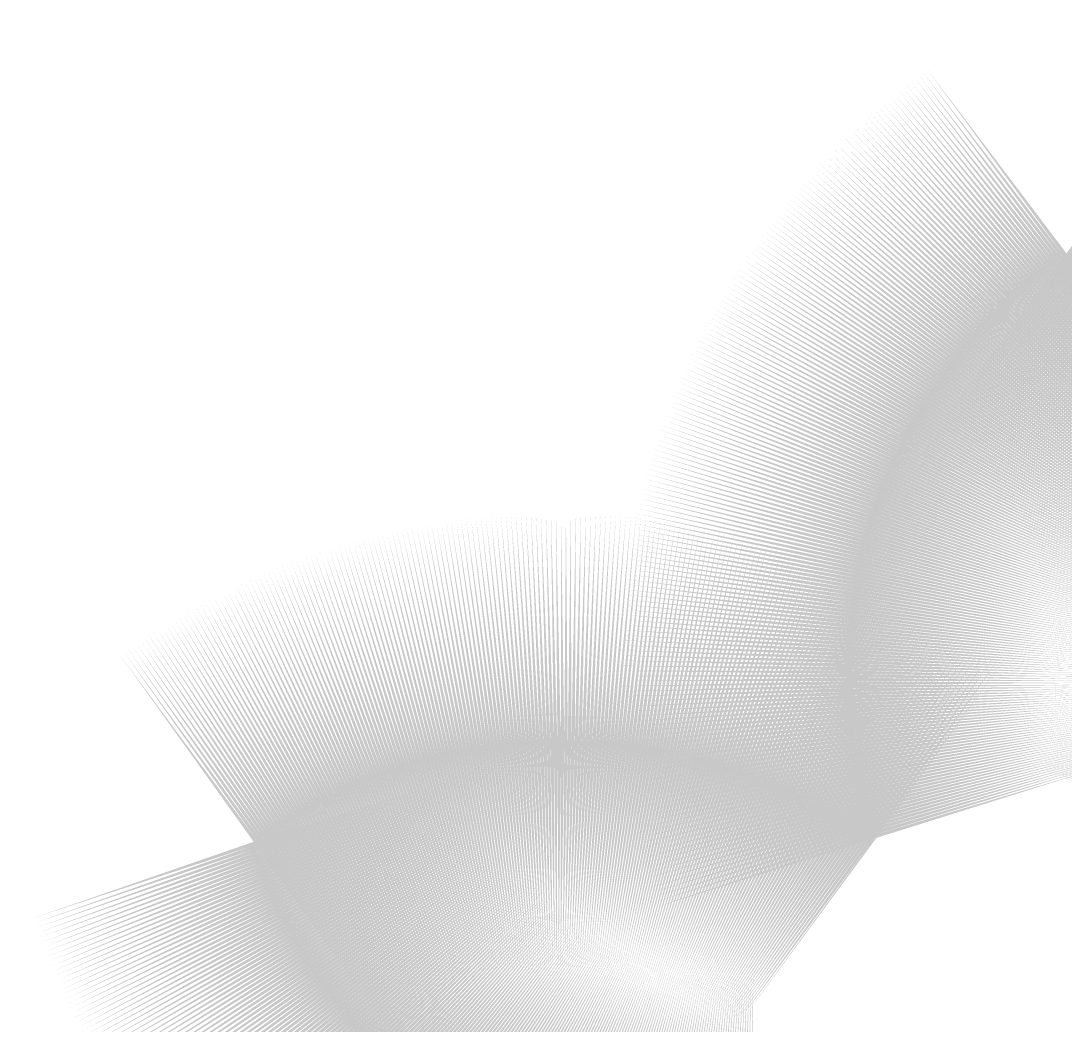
# Model space of a CAD drawing. Header units: centimetres. Extents: x -4.53 to 4.53, y -4 to 4.71.
# Drawn here: x -4.527 to 0, y 0.354 to 4.708 of the extents above; entities that cross this region are included whole.
import ezdxf

# ---------------------------------------------------------------- set-up
doc = ezdxf.new("R2010")
doc.units = ezdxf.units.CM
doc.layers.add('flower', color=1, linetype='CONTINUOUS', lineweight=158)

msp = doc.modelspace()

# ---------------------------------------------------------------- linework, layer by layer
at = {"layer": 'flower'}
msp.add_lwpolyline([(-1.5956981479995684, -0.6467803729000885, 2, 0, 0), (-1.5847867804995444, -0.6362659181631909, 2, 0, 0), (-1.5738061321965575, -0.6258238368581545, 2, 0, 0), (-1.56275668312246, -0.6154545854727468, 2, 0, 0), (-1.551638916316808, -0.6051586173108882, 2, 0, 0), (-1.5404533178057482, -0.5949363824728386, 2, 0, 0), (-1.5292003765807682, -0.5847883278355196, 2, 0, 0), (-1.517880584577322, -0.5747148970329785, 2, 0, 0), (-1.5064944366533237, -0.5647165304369952, 2, 0, 0), (-1.4950424305675112, -0.5547936651378294, 2, 0, 0), (-1.483525066957693, -0.5449467349251139, 2, 0, 0), (-1.471942849318854, -0.5351761702688906, 2, 0, 0), (-1.4602962839811517, -0.5254823983007924, 2, 0, 0), (-1.448585880087776, -0.5158658427953697, 2, 0, 0), (-1.4368121495726953, -0.5063269241515653, 2, 0, 0), (-1.4249756071382746, -0.4968660593743358, 2, 0, 0), (-1.4130767702327751, -0.4874836620564225, 2, 0, 0), (-1.4011161590277335, -0.47818014236026996, 2, 0, 0), (-1.3890942963952226, -0.46895590700009515, 2, 0, 0), (-1.3770117078849917, -0.4598113592241088, 2, 0, 0), (-1.3648689217014938, -0.4507468987968842, 2, 0, 0), (-1.3526664686807932, -0.44176292198188427, 2, 0, 0), (-1.3470594366050588, -0.43769167311107043, 2, 0, 0), (-1.3617911243497596, -0.437646910359188, 2, 0, 0), (-1.37727757966591, -0.43749519697849326, 2, 0, 0), (-1.39276265615626, -0.43723883532572305, 2, 0, 0), (-1.4082456466779822, -0.4368778371079096, 2, 0, 0), (-1.423725844183505, -0.4364122188104296, 2, 0, 0), (-1.439202541752809, -0.43584200169624765, 2, 0, 0), (-1.4546750326256968, -0.4351672118049468, 2, 0, 0), (-1.4701426102340773, -0.4343878799515406, 2, 0, 0), (-1.4856045682342278, -0.4335040417250635, 2, 0, 0), (-1.501060200539052, -0.43251573748694794, 2, 0, 0), (-1.516508801350323, -0.43142301236917957, 2, 0, 0), (-1.5319496651909126, -0.4302259162722377, 2, 0, 0), (-1.5473820869370158, -0.42892450386281444, 2, 0, 0), (-1.5628053618503375, -0.42751883457132056, 2, 0, 0), (-1.5782187856102896, -0.4260089725891696, 2, 0, 0), (-1.5936216543461428, -0.42439498686584853, 2, 0, 0), (-1.6090132646691753, -0.42267695110576753, 2, 0, 0), (-1.624392913704794, -0.4208549437648941, 2, 0, 0), (-1.6397598991246305, -0.41892904804717146, 2, 0, 0), (-1.6551135191786135, -0.4168993519007187, 2, 0, 0), (-1.670453072727017, -0.41476594801381284, 2, 0, 0), (-1.6857778592724766, -0.412528933810659, 2, 0, 0), (-1.7010871789919784, -0.41018841144693896, 2, 0, 0), (-1.716380332768819, -0.4077444878051466, 2, 0, 0), (-1.7316566222245275, -0.405197274489709, 2, 0, 0), (-1.7469153497507675, -0.4025468878218863, 2, 0, 0), (-1.7621558185411803, -0.39979344883446366, 2, 0, 0), (-1.7773773326232143, -0.39693708326622046, 2, 0, 0), (-1.7925791968899054, -0.3939779215561918, 2, 0, 0), (-1.8077607171316201, -0.3909160988377094, 2, 0, 0), (-1.822921200067756, -0.38775175493223113, 2, 0, 0), (-1.8380599533784006, -0.3844850343429571, 2, 0, 0), (-1.8531762857359544, -0.3811160862482281, 2, 0, 0), (-1.8682695068366886, -0.37764506449471646, 2, 0, 0), (-1.8833389274322778, -0.3740721275903991, 2, 0, 0), (-1.8983838593612719, -0.3703974386973172, 2, 0, 0), (-1.9134036155805225, -0.36662116562412894, 2, 0, 0), (-1.9283975101965574, -0.3627434808184433, 2, 0, 0), (-1.9433648584969023, -0.3587645613589463, 2, 0, 0), (-1.9583049769813496, -0.3546845889473138, 2, 0, 0), (-1.9732171833931704, -0.35050374989991573, 2, 0, 0), (-1.9881007967502695, -0.3462222351393063, 2, 0, 0), (-2.0029551373762904, -0.3418402401855025, 2, 0, 0), (-2.0177795269316405, -0.3373579651470626, 2, 0, 0), (-2.0325732884444774, -0.33277561471194206, 2, 0, 0), (-2.0473357463416257, -0.328093398138146, 2, 0, 0), (-2.0620662264794185, -0.3233115292441786, 2, 0, 0), (-2.07676405617449, -0.3184302263992733, 2, 0, 0), (-2.0914285642344916, -0.31344971251342324, 2, 0, 0), (-2.1060590809887447, -0.3083702150272014, 2, 0, 0), (-2.1206549383188187, -0.3031919659013753, 2, 0, 0), (-2.135215469689045, -0.29791520160631135, 2, 0, 0), (-2.149740010176952, -0.29254016311118036, 2, 0, 0), (-2.164227896503631, -0.28706709587295, 2, 0, 0), (-2.178678467064027, -0.2814962498251754, 2, 0, 0), (-2.1930910619571486, -0.2758278793665898, 2, 0, 0), (-2.2074650230162045, -0.2700622433494835, 2, 0, 0), (-2.221799693838659, -0.26419960506788387, 2, 0, 0), (-2.236094419816208, -0.25824023224553194, 2, 0, 0), (-2.2503485481646726, -0.25218439702365725, 2, 0, 0), (-2.2645614279538084, -0.24603237594854832, 2, 0, 0), (-2.278732410137029, -0.23978444995892723, 2, 0, 0), (-2.292860847581054, -0.23344090437311538, 2, 0, 0), (-2.306946095095449, -0.2270020288760075, 2, 0, 0), (-2.3209875094620944, -0.2204681175058445, 2, 0, 0), (-2.334984449464561, -0.21383946864078185, 2, 0, 0), (-2.3489362759173917, -0.20711638498526375, 2, 0, 0), (-2.362842351695285, -0.2002991735562052, 2, 0, 0), (-2.376702041762195, -0.193388145668965, 2, 0, 0), (-2.3905147132003295, -0.18638361692313543, 2, 0, 0), (-2.4042797352390526, -0.17928590718812476, 2, 0, 0), (-2.4179964792836905, -0.17209534058855214, 2, 0, 0), (-2.431664318944237, -0.16481224548944828, 2, 0, 0), (-2.445282630063957, -0.1574369544812555, 2, 0, 0), (-2.4588507907478876, -0.14996980436464646, 2, 0, 0), (-2.472368181391246, -0.14241113613513368, 2, 0, 0), (-2.4858341847077137, -0.134761294967509, 2, 0, 0), (-2.499248185757631, -0.12702063020007293, 2, 0, 0), (-2.5126095719760784, -0.11918949531868539, 2, 0, 0), (-2.52591773320085, -0.11126824794062129, 2, 0, 0), (-2.5391720617003157, -0.10325724979824247, 2, 0, 0), (-2.552371952201179, -0.09515686672247292, 2, 0, 0), (-2.5655168019161105, -0.08696746862610039, 2, 0, 0), (-2.578606010571278, -0.07868942948687829, 2, 0, 0), (-2.5916389804337596, -0.07032312733045099, 2, 0, 0), (-2.604615116338839, -0.06186894421308731, 2, 0, 0), (-2.6175338257171843, -0.053327266204237445, 2, 0, 0), (-2.6303945186219067, -0.04469848336889948, 2, 0, 0), (-2.643196607755505, -0.03598298974980896, 2, 0, 0), (-2.6559395084966813, -0.02718118334944264, 2, 0, 0), (-2.6686226389270393, -0.018293466111845902, 2, 0, 0), (-2.681245419857662, -0.009320243904271885, 2, 0, 0), (-2.6938072748555557, -0.00026192649865475204, 2, 0, 0), (-2.706307630269974, 0.008881072447108451, 2, 0, 0), (-2.7187459152586166, 0.018108335408043796, 2, 0, 0), (-2.7311215618136995, 0.027419441011174772, 2, 0, 0), (-2.743434004787888, 0.0368139640547549, 2, 0, 0), (-2.755682681920108, 0.046291475527691306, 2, 0, 0), (-2.7678670338612212, 0.05585154262913439, 2, 0, 0), (-2.77998650419957, 0.065493728788242, 2, 0, 0), (-2.792040539486385, 0.0752175936841164, 2, 0, 0), (-2.80402858926106, 0.08502269326591172, 2, 0, 0), (-2.815950106076288, 0.09490857977311129, 2, 0, 0), (-2.8278045455230636, 0.10487480175597641, 2, 0, 0), (-2.839591366255538, 0.11492090409616051, 2, 0, 0), (-2.8513100300157515, 0.125046428027497, 2, 0, 0), (-2.8629600016582, 0.13525091115694243, 2, 0, 0), (-2.874540749174283, 0.14553388748569795, 2, 0, 0), (-2.8860517437165933, 0.15589488743048663, 2, 0, 0), (-2.897492459623069, 0.16633343784499877, 2, 0, 0), (-2.9088623744409983, 0.17684906204149642, 2, 0, 0), (-2.9201609689508814, 0.1874412798125893, 2, 0, 0), (-2.931387727190133, 0.19810960745315231, 2, 0, 0), (-2.942542136476651, 0.20885355778242332, 2, 0, 0), (-2.953623687432226, 0.21967264016624655, 2, 0, 0), (-2.964631874005807, 0.23056636053948187, 2, 0, 0), (-2.975566193496602, 0.24153422142856273, 2, 0, 0), (-2.986426146577042, 0.2525757219742151, 2, 0, 0), (-2.997211237315581, 0.2636903579543308, 2, 0, 0), (-3.0079209731993433, 0.27487762180699216, 2, 0, 0), (-3.018554865156612, 0.2861370026536505, 2, 0, 0), (-3.0291124275791703, 0.2974679863224585, 2, 0, 0), (-3.0395931783444676, 0.30887005537174606, 2, 0, 0), (-3.0499966388376434, 0.3203426891136518, 2, 0, 0), (-3.06032233397338, 0.33188536363790266, 2, 0, 0), (-3.0705697922176025, 0.34349755183573727, 2, 0, 0), (-3.0807385456090035, 0.3551787234239754, 2, 0, 0), (-3.090828129780423, 0.36692834496923576, 2, 0, 0), (-3.1008380839800456, 0.37874587991229647, 2, 0, 0), (-3.1107679510924475, 0.3906307885925955, 2, 0, 0), (-3.1206172776594667, 0.40258252827287544, 2, 0, 0), (-3.130385613900915, 0.4146005531639716, 2, 0, 0), (-3.1400725137351135, 0.426684314449731, 2, 0, 0), (-3.1496775347992654, 0.43883326031207637, 2, 0, 0), (-3.159200238469657, 0.4510468359562061, 2, 0, 0), (-3.168640189881689, 0.46332448363593115, 2, 0, 0), (-3.177996957949732, 0.475665642679143, 2, 0, 0), (-3.1872701153868155, 0.4880697495134163, 2, 0, 0), (-3.196459238724138, 0.5005362376917475, 2, 0, 0), (-3.205563908330408, 0.5130645379184211, 2, 0, 0), (-3.214583708431004, 0.5256540780750063, 2, 0, 0), (-3.223518227126963, 0.5383042832464868, 2, 0, 0), (-3.23236705641379, 0.5510145757475111, 2, 0, 0), (-3.2411297922000903, 0.5637843751487741, 2, 0, 0), (-3.2498060343260216, 0.5766130983035231, 2, 0, 0), (-3.2583953865815687, 0.5895001593741911, 2, 0, 0), (-3.266897456724637, 0.6024449698591443, 2, 0, 0), (-3.2753118564989636, 0.6154469386195591, 2, 0, 0), (-3.28363820165185, 0.6285054719064185, 2, 0, 0), (-3.291876111951704, 0.6416199733876238, 2, 0, 0), (-3.300025211205411, 0.6547898441752285, 2, 0, 0), (-3.3080851272755076, 0.6680144828527881, 2, 0, 0), (-3.316055492097176, 0.6812932855028206, 2, 0, 0), (-3.323935941695055, 0.6946256457343885, 2, 0, 0), (-3.3317261161998584, 0.708010954710788, 2, 0, 0), (-3.339425659864812, 0.7214486011773562, 2, 0, 0), (-3.347034221081896, 0.7349379714893793, 2, 0, 0), (-3.354551452397903, 0.7484784496401187, 2, 0, 0), (-3.361977010530304, 0.7620694172889408, 2, 0, 0), (-3.3693105563829278, 0.7757102537895548, 2, 0, 0), (-3.3765517550614392, 0.7894003362183528, 2, 0, 0), (-3.3837002758886428, 0.803139039402861, 2, 0, 0), (-3.390755792419574, 0.8169257359502853, 2, 0, 0), (-3.3977179824564114, 0.8307597962761608, 2, 0, 0), (-3.404586528063189, 0.8446405886331045, 2, 0, 0), (-3.4113611155803163, 0.8585674791396674, 2, 0, 0), (-3.4180414356388997, 0.8725398318092749, 2, 0, 0), (-3.4246271831748727, 0.8865570085792752, 2, 0, 0), (-3.431118057442924, 0.9006183693400749, 2, 0, 0), (-3.4375137620302336, 0.9147232719643705, 2, 0, 0), (-3.44381400487001, 0.9288710723364715, 2, 0, 0), (-3.450018498254824, 0.9430611243817176, 2, 0, 0), (-3.456126958849751, 0.9572927800959777, 2, 0, 0), (-3.4621391077053065, 0.9715653895752443, 2, 0, 0), (-3.4680546702701855, 0.9858783010453103, 2, 0, 0), (-3.4738733764038034, 1.0002308608915398, 2, 0, 0), (-3.479594960388627, 1.0146224136887056, 2, 0, 0), (-3.4852191609423135, 1.0290523022309261, 2, 0, 0), (-3.490745721229639, 1.0435198675616777, 2, 0, 0), (-3.4961743888742287, 1.0580244490038828, 2, 0, 0), (-3.5015049159700817, 1.0725653841900866, 2, 0, 0), (-3.5067370590928917, 1.0871420090926982, 2, 0, 0), (-3.5118705793111626, 1.101753658054318, 2, 0, 0), (-3.5169052421971223, 1.1163996638181346, 2, 0, 0), (-3.5218408178374236, 1.1310793575583948, 2, 0, 0), (-3.5266770808436476, 1.1457920689109509, 2, 0, 0), (-3.526707335325891, 1.1458862486749026, 2, 0, 0), (-3.5193093664131023, 1.1512534982919096, 2, 0, 0), (-3.5069857524806007, 1.160070540810663, 2, 0, 0), (-3.494604111537235, 1.1688059095312395, 2, 0, 0), (-3.4821649848608827, 1.1774592225768048, 2, 0, 0), (-3.46966891624248, 1.1860301016576829, 2, 0, 0), (-3.4571164519622446, 1.194518172087896, 2, 0, 0), (-3.4445081407657954, 1.2029230628015437, 2, 0, 0), (-3.4318445338401657, 1.2112444063690222, 2, 0, 0), (-3.4191261847897065, 1.2194818390130906, 2, 0, 0), (-3.406353649611885, 1.2276350006247694, 2, 0, 0), (-3.3935274866729754, 1.2357035347790877, 2, 0, 0), (-3.380648256683655, 1.2436870887506624, 2, 0, 0), (-3.3677165226744874, 1.2515853135291173, 2, 0, 0), (-3.3547328499713114, 1.2593978638343426, 2, 0, 0), (-3.3416978061705276, 1.2671243981315863, 2, 0, 0), (-3.32861196111428, 1.2747645786463893, 2, 0, 0), (-3.315475886865554, 1.2823180713793456, 2, 0, 0), (-3.302290157683159, 1.2897845461207087, 2, 0, 0), (-3.289055349996631, 1.2971636764648249, 2, 0, 0), (-3.2757720423810253, 1.3044551398244026, 2, 0, 0), (-3.262440815531633, 1.311658617444614, 2, 0, 0), (-3.249062252238587, 1.318773794417032, 2, 0, 0), (-3.23563693736139, 1.3258003596933943, 2, 0, 0), (-3.2221654578033436, 1.3327380060992025, 2, 0, 0), (-3.208648402485895, 1.3395864303471496, 2, 0, 0), (-3.195086362322884, 1.346345333050381, 2, 0, 0), (-3.181479930194719, 1.3530144187355795, 2, 0, 0), (-3.167829700922455, 1.359593395855884, 2, 0, 0), (-3.1541362712417893, 1.3660819768036343, 2, 0, 0), (-3.1404002397769744, 1.3724798779229452, 2, 0, 0), (-3.1266222070146514, 1.3787868195221047, 2, 0, 0), (-3.1128027752775957, 1.3850025258858034, 2, 0, 0), (-3.0989425486983886, 1.3911267252871857, 2, 0, 0), (-3.0850421331930034, 1.3971591499997307, 2, 0, 0), (-3.071102136434322, 1.4030995363089542, 2, 0, 0), (-3.0571231678255644, 1.4089476245239383, 2, 0, 0), (-3.043105838473652, 1.4147031589886847, 2, 0, 0), (-3.02905076116249, 1.420365888093289, 2, 0, 0), (-3.014958550326181, 1.4259355642849427, 2, 0, 0), (-3.0008298220221614, 1.4314119440787532, 2, 0, 0), (-2.9866651939042717, 1.4367947880683887, 2, 0, 0), (-2.972465285195756, 1.442083860936544, 2, 0, 0), (-2.9582307166621877, 1.4472789314652297, 2, 0, 0), (-2.943962110584338, 1.4523797725458758, 2, 0, 0), (-2.929660090730967, 1.4573861611892647, 2, 0, 0), (-2.9153252823315583, 1.4622978785352747, 2, 0, 0), (-2.9009583120489837, 1.4671147098624537, 2, 0, 0), (-2.8865598079521106, 1.471836444597399, 2, 0, 0), (-2.872130399488343, 1.4764628763239696, 2, 0, 0), (-2.857670717456106, 1.4809938027923044, 2, 0, 0), (-2.8431813939772677, 1.4854290259276675, 2, 0, 0), (-2.8286630624695093, 1.4897683518391047, 2, 0, 0), (-2.814116357618628, 1.4940115908279221, 2, 0, 0), (-2.7995419153507983, 1.4981585573959766, 2, 0, 0), (-2.7849403728047664, 1.502209070253787, 2, 0, 0), (-2.7703123683039994, 1.506162952328458, 2, 0, 0), (-2.7556585413287795, 1.5100200307714222, 2, 0, 0), (-2.7409795324882484, 1.5137801369659956, 2, 0, 0), (-2.7262759834924024, 1.5174431065347487, 2, 0, 0), (-2.711548537124039, 1.5210087793466944, 2, 0, 0), (-2.6967978372106582, 1.524476999524286, 2, 0, 0), (-2.6820245285963153, 1.5278476154502312, 2, 0, 0), (-2.667229257113431, 1.5311204797741236, 2, 0, 0), (-2.6524126695545585, 1.534295449418881, 2, 0, 0), (-2.6375754136441087, 1.537372385587001, 2, 0, 0), (-2.6227181380100326, 1.5403511537666295, 2, 0, 0), (-2.607841492155469, 1.5432316237374404, 2, 0, 0), (-2.592946126430345, 1.5460136695763285, 2, 0, 0), (-2.5780326920029517, 1.5486971696629142, 2, 0, 0), (-2.5631018408314734, 1.5512820066848607, 2, 0, 0), (-2.5481542256354874, 1.5537680676430026, 2, 0, 0), (-2.5331904998674313, 1.5561552438562836, 2, 0, 0), (-2.5182113176840324, 1.5584434309665114, 2, 0, 0), (-2.5032173339177164, 1.5606325289429175, 2, 0, 0), (-2.4882092040479744, 1.562722442086529, 2, 0, 0), (-2.4731875841727144, 1.5647130790343553, 2, 0, 0), (-2.4581531309795728, 1.5666043527633793, 2, 0, 0), (-2.4431065017172107, 1.5683961805943643, 2, 0, 0), (-2.42804835416658, 1.570088484195466, 2, 0, 0), (-2.4129793466121683, 1.5716811895856577, 2, 0, 0), (-2.3979001378132203, 1.5731742271379656, 2, 0, 0), (-2.3828113869749417, 1.5745675315825118, 2, 0, 0), (-2.3677137537196766, 1.575861042009366, 2, 0, 0), (-2.352607898058077, 1.5770547018712113, 2, 0, 0), (-2.3374944803602458, 1.5781484589858144, 2, 0, 0), (-2.3223741613268696, 1.5791422655383074, 2, 0, 0), (-2.3072476019603343, 1.5800360780832765, 2, 0, 0), (-2.2921154635358296, 1.5808298575466644, 2, 0, 0), (-2.276978407572441, 1.5815235692274756, 2, 0, 0), (-2.261837095804228, 1.5821171827992941, 2, 0, 0), (-2.2466921901513, 1.5826106723116107, 2, 0, 0), (-2.2315443526908747, 1.5830040161909555, 2, 0, 0), (-2.216394245628341, 1.583297197241842, 2, 0, 0), (-2.2012425312683006, 1.5834902026475186, 2, 0, 0), (-2.186089871985625, 1.5835830239705282, 2, 0, 0), (-2.170936930196491, 1.5835756571530792, 2, 0, 0), (-2.155784368329429, 1.5834681025172204, 2, 0, 0), (-2.1406328487963555, 1.5832603647648282, 2, 0, 0), (-2.125483033963625, 1.5829524529774002, 2, 0, 0), (-2.1103355861230657, 1.5825443806156603, 2, 0, 0), (-2.095191167463033, 1.582036165518967, 2, 0, 0), (-2.080050440039455, 1.5814278299045368, 2, 0, 0), (-2.0649140657468963, 1.5807194003664704, 2, 0, 0), (-2.0497827062896157, 1.5799109078745919, 2, 0, 0), (-2.034657023152645, 1.5790023877730932, 2, 0, 0), (-2.0195376775728686, 1.5779938797789912, 2, 0, 0), (-2.0044253305101174, 1.5768854279803888, 2, 0, 0), (-1.9893206426182741, 1.57567708083455, 2, 0, 0), (-1.9742242742163905, 1.5743688911657792, 2, 0, 0), (-1.9591368852598237, 1.5729609161631148, 2, 0, 0), (-1.9440591353113827, 1.5714532173778264, 2, 0, 0), (-1.9289916835124976, 1.5698458607207253, 2, 0, 0), (-1.9139351885544011, 1.5681389164592825, 2, 0, 0), (-1.8988903086493356, 1.5663324592145584, 2, 0, 0), (-1.8838577015017783, 1.5644265679579386, 2, 0, 0), (-1.868838024279687, 1.5624213260076822, 2, 0, 0), (-1.8538319335857751, 1.5603168210252818, 2, 0, 0), (-1.8388400854288027, 1.5581131450116268, 2, 0, 0), (-1.823863135194903, 1.5558103943029855, 2, 0, 0), (-1.808901737618927, 1.5534086695667915, 2, 0, 0), (-1.7939565467558247, 1.5509080757972433, 2, 0, 0), (-1.7790282159520494, 1.5483087223107153, 2, 0, 0), (-1.764117397816999, 1.5456107227409772, 2, 0, 0), (-1.749224744194483, 1.5428141950342273, 2, 0, 0), (-1.7343509061342286, 1.5399192614439383, 2, 0, 0), (-1.7194965338634185, 1.5369260485255078, 2, 0, 0), (-1.7046622767582669, 1.5338346871307311, 2, 0, 0), (-1.689848783315628, 1.5306453124020787, 2, 0, 0), (-1.6750567011246507, 1.5273580637667865, 2, 0, 0), (-1.6602866768384636, 1.523973084930764, 2, 0, 0), (-1.6455393561459108, 1.5204905238723105, 2, 0, 0), (-1.6308153837433201, 1.5169105328356451, 2, 0, 0), (-1.616115403306322, 1.5132332683242526, 2, 0, 0), (-1.6014400574617125, 1.5094588910940412, 2, 0, 0), (-1.5867899877593534, 1.505587566146314, 2, 0, 0), (-1.5721658346441345, 1.5016194627205586, 2, 0, 0), (-1.5575682374279691, 1.4975547542870449, 2, 0, 0), (-1.5429978342618509, 1.4933936185392445, 2, 0, 0), (-1.528455262107951, 1.4891362373860604, 2, 0, 0), (-1.5139411567117778, 1.4847827969438776, 2, 0, 0), (-1.4994561525743806, 1.4803334875284224, 2, 0, 0), (-1.4850008829246144, 1.4757885036464478, 2, 0, 0), (-1.4705759796914553, 1.4711480439872262, 2, 0, 0), (-1.4561820734763777, 1.466412311413865, 2, 0, 0), (-1.4418197935257826, 1.4615815129544383, 2, 0, 0), (-1.4274897677034941, 1.4566558597929373, 2, 0, 0), (-1.413192622463309, 1.4516355672600354, 2, 0, 0), (-1.39892898282161, 1.446520854823678, 2, 0, 0), (-1.3846994723300456, 1.4413119460794865, 2, 0, 0), (-1.3705047130482666, 1.436009068740982, 2, 0, 0), (-1.3563453255167355, 1.4306124546296362, 2, 0, 0), (-1.3422219287295962, 1.4251223396647288, 2, 0, 0), (-1.3281351401076171, 1.4195389638530416, 2, 0, 0), (-1.3140855754711962, 1.4138625712783615, 2, 0, 0), (-1.300073849013442, 1.4080934100908116, 2, 0, 0), (-1.2861005732733226, 1.4022317324960043, 2, 0, 0), (-1.2721663591088896, 1.3962777947440141, 2, 0, 0), (-1.2582718156705706, 1.3902318571181755, 2, 0, 0), (-1.244417550374542, 1.3840941839237053, 2, 0, 0), (-1.230604168876174, 1.3778650434761475, 2, 0, 0), (-1.216832275043553, 1.3715447080896443, 2, 0, 0), (-1.203102470931086, 1.3651334540650297, 2, 0, 0), (-1.1894153567531758, 1.3586315616777531, 2, 0, 0), (-1.1757715308579875, 1.3520393151656265, 2, 0, 0), (-1.162171589701287, 1.345357002716396, 2, 0, 0), (-1.1486161278203675, 1.3385849164551455, 2, 0, 0), (-1.1351057378080605, 1.3317233524315282, 2, 0, 0), (-1.1216410102868257, 1.3247726106068183, 2, 0, 0), (-1.1082225338829352, 1.3177329948408047, 2, 0, 0), (-1.0948508952007403, 1.3106048128785033, 2, 0, 0), (-1.0815266787970244, 1.3033883763367036, 2, 0, 0), (-1.0682504671554531, 1.2960840006903487, 2, 0, 0), (-1.055022840661106, 1.2886920052587412, 2, 0, 0), (-1.0418443775751072, 1.2812127131915854, 2, 0, 0), (-1.0287156540093443, 1.2736464514548587, 2, 0, 0), (-1.0156372439012848, 1.2659935508165208, 2, 0, 0), (-1.0026097189888845, 1.258254345832051, 2, 0, 0), (-0.9896336487855923, 1.250429174829823, 2, 0, 0), (-0.9767096005554563, 1.242518379896318, 2, 0, 0), (-0.9638381392883215, 1.2345223068611637, 2, 0, 0), (-0.9510198276751343, 1.2264413052820227, 2, 0, 0), (-0.9382552260833403, 1.218275728429305, 2, 0, 0), (-0.9255448925323899, 1.21002593327073, 2, 0, 0), (-0.9128893826693423, 1.2016922804557173, 2, 0, 0), (-0.9002892497445756, 1.193275134299622, 2, 0, 0), (-0.8877450445876001, 1.1847748627678074, 2, 0, 0), (-0.8752573155829786, 1.176191837459561, 2, 0, 0), (-0.8628266086463536, 1.1675264335918465, 2, 0, 0), (-0.8504534672005799, 1.1587790299829037, 2, 0, 0), (-0.8381384321519714, 1.1499500090356864, 2, 0, 0), (-0.8325337761845167, 1.1458754897323942, 2, 0, 0), (-0.8370435461465895, 1.1598999898090645, 2, 0, 0), (-0.8416848360225893, 1.1746753660647118, 2, 0, 0), (-0.8462261733969081, 1.1894817690736001, 2, 0, 0), (-0.8506673508844441, 1.2043185226852637, 2, 0, 0), (-0.8550081656740067, 1.21918494936324, 2, 0, 0), (-0.8592484195375772, 1.234080370216022, 2, 0, 0), (-0.8633879188393591, 1.2490041050280436, 2, 0, 0), (-0.8674264745446237, 1.263955472290755, 2, 0, 0), (-0.8713639022283401, 1.2789337892337398, 2, 0, 0), (-0.8752000220835994, 1.2939383718558952, 2, 0, 0), (-0.8789346589298236, 1.3089685349566678, 2, 0, 0), (-0.8825676422207673, 1.3240235921673416, 2, 0, 0), (-0.8860988060523054, 1.3391028559823905, 2, 0, 0), (-0.8895279891700074, 1.3542056377908591, 2, 0, 0), (-0.8928550349765041, 1.3693312479078255, 2, 0, 0), (-0.8960797915386375, 1.3844789956058823, 2, 0, 0), (-0.8992021115943982, 1.3996481891466872, 2, 0, 0), (-0.9022218525596515, 1.4148381358125506, 2, 0, 0), (-0.905138876534648, 1.4300481419380688, 2, 0, 0), (-0.9079530503103217, 1.4452775129418005, 2, 0, 0), (-0.9106642453743716, 1.4605255533579877, 2, 0, 0), (-0.9132723379171329, 1.475791566868312, 2, 0, 0), (-0.9157772088372279, 1.4910748563336942, 2, 0, 0), (-0.9181787437470067, 1.5063747238261307, 2, 0, 0), (-0.9204768329777706, 1.5216904706605616, 2, 0, 0), (-0.9226713715847812, 1.5370213974267863, 2, 0, 0), (-0.9247622593520501, 1.5523668040213896, 2, 0, 0), (-0.9267494007969175, 1.567725989679721, 2, 0, 0), (-0.9286327051744123, 1.5830982530078948, 2, 0, 0), (-0.9304120864813963, 1.5984828920148184, 2, 0, 0), (-0.9320874634604897, 1.6138792041442516, 2, 0, 0), (-0.9336587596037843, 1.6292864863068852, 2, 0, 0), (-0.9351259031563361, 1.6447040349124584, 2, 0, 0), (-0.936488827119442, 1.6601311459018753, 2, 0, 0), (-0.9377474692537004, 1.6755671147793663, 2, 0, 0), (-0.9389017720818511, 1.6910112366446564, 2, 0, 0), (-0.9399516828914025, 1.7064628062251552, 2, 0, 0), (-0.9408971537370383, 1.7219211179081642, 2, 0, 0), (-0.9417381414428057, 1.7373854657731003, 2, 0, 0), (-0.9424746076040877, 1.7528551436237307, 2, 0, 0), (-0.9431065185893582, 1.7683294450204237, 2, 0, 0), (-0.9436338455417164, 1.7838076633124058, 2, 0, 0), (-0.9440565643802034, 1.7992890916700415, 2, 0, 0), (-0.9443746558009056, 1.8147730231170955, 2, 0, 0), (-0.944588105277833, 1.8302587505630294, 2, 0, 0), (-0.9446969030635824, 1.8457455668352922, 2, 0, 0), (-0.9447010441897863, 1.8612327647116051, 2, 0, 0), (-0.9446005284673349, 1.8767196369522656, 2, 0, 0), (-0.9443953604863876, 1.8922054763324412, 2, 0, 0), (-0.9440855496161631, 1.9076895756744663, 2, 0, 0), (-0.9436711100045114, 1.9231712278801352, 2, 0, 0), (-0.9431520605772667, 1.9386497259629947, 2, 0, 0), (-0.9425284250373855, 1.9541243630806262, 2, 0, 0), (-0.941800231863861, 1.9695944325669275, 2, 0, 0), (-0.9409675143104247, 1.9850592279643844, 2, 0, 0), (-0.9400303104040281, 2.0005180430563256, 2, 0, 0), (-0.938988662943105, 2.0159701718991796, 2, 0, 0), (-0.9378426194956173, 2.031414908854708, 2, 0, 0), (-0.936592232396883, 2.046851548622233, 2, 0, 0), (-0.9352375587471867, 2.0622793862708413, 2, 0, 0), (-0.9337786604091705, 2.0776977172715805, 2, 0, 0), (-0.9322156040050111, 2.0931058375296248, 2, 0, 0), (-0.9305484609133765, 2.108503043416441, 2, 0, 0), (-0.9287773072661643, 2.123888631801907, 2, 0, 0), (-0.9269022239450299, 2.1392619000864257, 2, 0, 0), (-0.9249232965776882, 2.1546221462330126, 2, 0, 0), (-0.922840615534005, 2.169968668799356, 2, 0, 0), (-0.9206542759218718, 2.1853007669698417, 2, 0, 0), (-0.9183643775828593, 2.200617740587564, 2, 0, 0), (-0.9159710250876624, 2.2159188901862947, 2, 0, 0), (-0.9134743277313202, 2.2312035170224274, 2, 0, 0), (-0.9108743995282268, 2.2464709231068865, 2, 0, 0), (-0.9081713592069275, 2.261720411236998, 2, 0, 0), (-0.9053653302046916, 2.276951285028335, 2, 0, 0), (-0.9024564406618809, 2.292162848946508, 2, 0, 0), (-0.8994448234160923, 2.3073544083389423, 2, 0, 0), (-0.8963306159960978, 2.322525269466586, 2, 0, 0), (-0.8931139606155593, 2.3376747395355975, 2, 0, 0), (-0.8897950041665369, 2.3528021267289794, 2, 0, 0), (-0.8863738982127792, 2.3679067402381744, 2, 0, 0), (-0.8828507989828045, 2.3829878902946096, 2, 0, 0), (-0.8792258673627622, 2.398044888201198, 2, 0, 0), (-0.8754992688890905, 2.4130770463637847, 2, 0, 0), (-0.8716711737409533, 2.4280836783225492, 2, 0, 0), (-0.8677417567324722, 2.4430640987833527, 2, 0, 0), (-0.8637111973047394, 2.4580176236490328, 2, 0, 0), (-0.8595796795176276, 2.4729435700506452, 2, 0, 0), (-0.8553473920413802, 2.4878412563786423, 2, 0, 0), (-0.8510145281480002, 2.5027100023140076, 2, 0, 0), (-0.8465812857024199, 2.5175491288593173, 2, 0, 0), (-0.8420478671534694, 2.5323579583697473, 2, 0, 0), (-0.8374144795246261, 2.547135814584025, 2, 0, 0), (-0.8326813344045672, 2.5618820226553045, 2, 0, 0), (-0.8278486479375013, 2.5765959091819854, 2, 0, 0), (-0.8229166408133044, 2.591276802238466, 2, 0, 0), (-0.8178855382574327, 2.6059240314058307, 2, 0, 0), (-0.8127555700206476, 2.6205369278024584, 2, 0, 0), (-0.8075269703685171, 2.6351148241145723, 2, 0, 0), (-0.80219997807072, 2.6496570546267124, 2, 0, 0), (-0.7967748363901428, 2.664162955252136, 2, 0, 0), (-0.7912517930717687, 2.6786318635631443, 2, 0, 0), (-0.7856311003313668, 2.693063118821333, 2, 0, 0), (-0.7799130148439725, 2.7074560620077643, 2, 0, 0), (-0.774097797732167, 2.7218100358530655, 2, 0, 0), (-0.7681857145541524, 2.7361243848674346, 2, 0, 0), (-0.7621770352916242, 2.7503984553705907, 2, 0, 0), (-0.756072034337444, 2.7646315955216063, 2, 0, 0), (-0.7498709904831073, 2.778823155348687, 2, 0, 0), (-0.7435741869060135, 2.7929724867788464, 2, 0, 0), (-0.737181911156533, 2.8070789436675057, 2, 0, 0), (-0.7306944551448785, 2.8211418818279963, 2, 0, 0), (-0.7241121151277687, 2.8351606590609855, 2, 0, 0), (-0.7174351916949073, 2.84913463518379, 2, 0, 0), (-0.7106639897552502, 2.863063172059621, 2, 0, 0), (-0.7037988185230859, 2.876945633626722, 2, 0, 0), (-0.6968399915039096, 2.8907813859274167, 2, 0, 0), (-0.6897878264801115, 2.9045697971370568, 2, 0, 0), (-0.6826426454964627, 2.9183102375928756, 2, 0, 0), (-0.6754047748454095, 2.9320020798227446, 2, 0, 0), (-0.6680745450521726, 2.9456446985738256, 2, 0, 0), (-0.6606522908596524, 2.959237470841122, 2, 0, 0), (-0.6531383512131435, 2.9727797758959356, 2, 0, 0), (-0.6455330692448563, 2.9862709953142037, 2, 0, 0), (-0.6378367922582489, 2.999710513004746, 2, 0, 0), (-0.6300498717121633, 3.0130977152373974, 2, 0, 0), (-0.6221726632047795, 3.026431990671039, 2, 0, 0), (-0.6142055264573746, 3.0397127303815044, 2, 0, 0), (-0.6061488252978979, 3.0529393278894013, 2, 0, 0), (-0.5980029276443526, 3.0661111791877937, 2, 0, 0), (-0.5897682054879985, 3.0792276827697953, 2, 0, 0), (-0.5814450348763625, 3.0922882396560296, 2, 0, 0), (-0.5730337958960643, 3.1052922534219913, 2, 0, 0), (-0.564534872655463, 3.1182391302252737, 2, 0, 0), (-0.5559486532671146, 3.1311282788326933, 2, 0, 0), (-0.5472755298300489, 3.1439591106472875, 2, 0, 0), (-0.5385158984118621, 3.156731039735193, 2, 0, 0), (-0.5296701590306305, 3.169443482852404, 2, 0, 0), (-0.520738715636647, 3.1820958594714064, 2, 0, 0), (-0.5117219760939689, 3.1946875918076856, 2, 0, 0), (-0.5026203521617951, 3.2072181048461164, 2, 0, 0), (-0.4934342594756643, 3.2196868263672185, 2, 0, 0), (-0.4841641175284691, 3.232093186973289, 2, 0, 0), (-0.474810349651305, 3.244436620114402, 2, 0, 0), (-0.465373382994136, 3.256716562114285, 2, 0, 0), (-0.45585364850629007, 3.268932452196055, 2, 0, 0), (-0.4462515809167745, 3.2810837325078324, 2, 0, 0), (-0.43656761871442995, 3.2931698481482092, 2, 0, 0), (-0.42680220412790304, 3.3051902471915953, 2, 0, 0), (-0.4169557831054518, 3.317144380713421, 2, 0, 0), (-0.4070288052945803, 3.3290317028152003, 2, 0, 0), (-0.39702172402150726, 3.3408516706494664, 2, 0, 0), (-0.3869349962704608, 3.3526037444445573, 2, 0, 0), (-0.3767690826628137, 3.364287387529266, 2, 0, 0), (-0.36652444743604673, 3.3759020663573476, 2, 0, 0), (-0.3562015584225485, 3.3874472505318844, 2, 0, 0), (-0.34580088702825107, 3.3989224128295095, 2, 0, 0), (-0.335322908211104, 3.4103270292244803, 2, 0, 0), (-0.32476810045938487, 3.4216605789126073, 2, 0, 0), (-0.3141369457698471, 3.432922544335042, 2, 0, 0), (-0.3034299296257099, 3.4441124112019086, 2, 0, 0), (-0.2926475409744893, 3.4552296685157873, 2, 0, 0), (-0.281790272205667, 3.4662738085950573, 2, 0, 0), (-0.2708586191282063, 3.477244327097072, 2, 0, 0), (-0.2598530809479128, 3.4881407230411954, 2, 0, 0), (-0.24877416024463517, 3.498962498831677, 2, 0, 0), (-0.23762236294931216, 3.50970916028038, 2, 0, 0), (-0.22639819832087416, 3.520380216629342, 2, 0, 0), (-0.2151021789229829, 3.5309751805731913, 2, 0, 0), (-0.2037348206006262, 3.541493568281398, 2, 0, 0), (-0.19229664245656186, 3.551934899420369, 2, 0, 0), (-0.18078816682761212, 3.5622986971753834, 2, 0, 0), (-0.16920991926080797, 3.5725844882723674, 2, 0, 0), (-0.15756242848939384, 3.5827918029995045, 2, 0, 0), (-0.14584622640867984, 3.592920175228687, 2, 0, 0), (-0.1340618480517538, 3.6029691424368018, 2, 0, 0), (-0.12220983156504273, 3.6129382457268537, 2, 0, 0), (-0.11029071818374636, 3.622827029848919, 2, 0, 0), (-0.09830505220711705, 3.6326350432209358, 2, 0, 0), (-0.08625338097360125, 3.6423618379493266, 2, 0, 0), (-0.07413625483584996, 3.652006969849451, 2, 0, 0), (-0.061954227135579965, 3.6615699984658914, 2, 0, 0), (-0.04970785417831136, 3.671050487092565, 2, 0, 0), (-0.03739769520795866, 3.6804480027926663, 2, 0, 0), (-0.02502431238129499, 3.68976211641844, 2, 0, 0), (-0.012588270742279306, 3.6989924026307763, 2, 0, 0), (-9.013819625125485e-05, 3.708138439918636, 2, 0, 0), (-9.917067210984953e-06, 3.708196316788708, 2, 0, 0), (0.0073807387735354, 3.702819001591559, 2, 0, 0), (0.019574450652706243, 3.693823164235169, 2, 0, 0), (0.03170841746639996, 3.684746901320343, 2, 0, 0), (0.04378210876410216, 3.6755906096265036, 2, 0, 0), (0.055794996730311075, 3.666354689431625, 2, 0, 0), (0.06774655620761472, 3.657039544494732, 2, 0, 0), (0.07963626471964869, 3.647645582038253, 2, 0, 0), (0.0914636024939337, 3.638173212730216, 2, 0, 0), (0.10322805248460165, 3.6286228506662965, 2, 0, 0), (0.11492910039499504, 3.618994913351714, 2, 0, 0), (0.1265662347001546, 3.6092898216829803, 2, 0, 0), (0.13813894666917825, 3.599507999929499, 2, 0, 0), (0.1496467303874609, 3.5896498757150206, 2, 0, 0), (0.16108908277881273, 3.5797158799989455, 2, 0, 0), (0.17246550362744828, 3.5697064470574866, 2, 0, 0), (0.18377549559986095, 3.55962201446468, 2, 0, 0), (0.1950185642665545, 3.549463023073263, 2, 0, 0), (0.2061942181236669, 3.539229916995396, 2, 0, 0), (0.21730196861445128, 3.52892314358325, 2, 0, 0), (0.2283413301506374, 3.5185431534094467, 2, 0, 0), (0.23931182013365548, 3.5080904002473687, 2, 0, 0), (0.2502129589757387, 3.497565341051312, 2, 0, 0), (0.26104427012088527, 3.4869684359365203, 2, 0, 0), (0.2718052800656916, 3.476300148159062, 2, 0, 0), (0.28249551838005327, 3.465560944095586, 2, 0, 0), (0.29311451772773245, 3.454751293222923, 2, 0, 0), (0.3036618138867835, 3.4438716680975734, 2, 0, 0), (0.31413694576984963, 3.4329225443350415, 2, 0, 0), (0.3245394554443203, 3.4219044005890473, 2, 0, 0), (0.33486888815234983, 3.4108177185305975, 2, 0, 0), (0.345124792330736, 3.3996629828269325, 2, 0, 0), (0.3553067196306636, 3.388440681120337, 2, 0, 0), (0.36541422493730136, 3.3771513040068233, 2, 0, 0), (0.3754468663892643, 3.36579534501468, 2, 0, 0), (0.3854042053979262, 3.354373300582905, 2, 0, 0), (0.3952858066665955, 3.3428856700394944, 2, 0, 0), (0.4050912382095456, 3.3313329555796205, 2, 0, 0), (0.4148200713708967, 3.3197156622436723, 2, 0, 0), (0.4244718808433571, 3.3080342978951816, 2, 0, 0), (0.4340462446868161, 3.2962893731986194, 2, 0, 0), (0.4435427443467884, 3.284481401597069, 2, 0, 0), (0.4529609646727115, 3.272610899289786, 2, 0, 0), (0.4623004939360984, 3.2606783852096264, 2, 0, 0), (0.4715609238485302, 3.2486843810003645, 2, 0, 0), (0.4807418495795107, 3.236629410993886, 2, 0, 0), (0.4898428697741595, 3.224514002187269, 2, 0, 0), (0.49886358657076313, 3.212338684219744, 2, 0, 0), (0.5078036056181612, 3.2001039893495387, 2, 0, 0), (0.5166625360929925, 3.187810452430614, 2, 0, 0), (0.525439990716776, 3.1754586108892777, 2, 0, 0), (0.5341355857728428, 3.1630490047006923, 2, 0, 0), (0.5427489411231103, 3.150582176365271, 2, 0, 0), (0.5512796802247016, 3.138058670884957, 2, 0, 0), (0.5597274301464037, 3.1254790357394038, 2, 0, 0), (0.5680918215849743, 3.1128438208620364, 2, 0, 0), (0.5763724888812833, 3.1001535786160153, 2, 0, 0), (0.5845690700362988, 3.087408863770084, 2, 0, 0), (0.5926812067269138, 3.0746102334743206, 2, 0, 0), (0.6007085443216084, 3.0617582472357787, 2, 0, 0), (0.6086507318959558, 3.0488534668940317, 2, 0, 0), (0.6165074222479602, 3.035896456596606, 2, 0, 0), (0.6242782719132365, 3.022887782774324, 2, 0, 0), (0.6319629411800266, 3.009828014116537, 2, 0, 0), (0.6395610941040484, 2.9967177215462684, 2, 0, 0), (0.6470723985231822, 2.9835574781952525, 2, 0, 0), (0.6544965260719929, 2.9703478593788795, 2, 0, 0), (0.661833152196083, 2.9570894425710486, 2, 0, 0), (0.6690819561662825, 2.9437828073789167, 2, 0, 0), (0.6762426210926695, 2.9304285355175654, 2, 0, 0), (0.6833148339384225, 2.917027210784569, 2, 0, 0), (0.6902982855335072, 2.903579419034472, 2, 0, 0), (0.6971926705881885, 2.89008574815318, 2, 0, 0), (0.7039976877063819, 2.876546788032256, 2, 0, 0), (0.7107130393988252, 2.862963130543139, 2, 0, 0), (0.7173384320960846, 2.8493353695112607, 2, 0, 0), (0.7238735761613883, 2.8356641006900944, 2, 0, 0), (0.73031818590329, 2.821949921735106, 2, 0, 0), (0.7366719795881566, 2.8081934321776276, 2, 0, 0), (0.7429346794524844, 2.7943952333986486, 2, 0, 0), (0.7491060117150423, 2.7805559286025265, 2, 0, 0), (0.7551857065888412, 2.7666761227906145, 2, 0, 0), (0.7611734982929272, 2.7527564227348185, 2, 0, 0), (0.7670691250639998, 2.7387974369510637, 2, 0, 0), (0.7728723291678571, 2.724799775672699, 2, 0, 0), (0.7785828569106615, 2.710764050823817, 2, 0, 0), (0.7842004586500311, 2.6966908759925046, 2, 0, 0), (0.7897248888059512, 2.6825808664040163, 2, 0, 0), (0.7951559058715135, 2.668434638893884, 2, 0, 0), (0.800493272423471, 2.6542528118809456, 2, 0, 0), (0.8057367551326174, 2.640036005340314, 2, 0, 0), (0.8108861247739892, 2.6257848407762725, 2, 0, 0), (0.8159411562368859, 2.611499941195106, 2, 0, 0), (0.8209016285347085, 2.597181931077867, 2, 0, 0), (0.8257673248146248, 2.582831436353068, 2, 0, 0), (0.8305380323670443, 2.5684490843693295, 2, 0, 0), (0.835213542634922, 2.5540355038679463, 2, 0, 0), (0.8397936512228705, 2.539591324955407, 2, 0, 0), (0.8442781579061011, 2.525117179075842, 2, 0, 0), (0.848666866639171, 2.510613698983425, 2, 0, 0), (0.8529595855645592, 2.496081518714708, 2, 0, 0), (0.8571561270210487, 2.481521273560906, 2, 0, 0), (0.8612563075519348, 2.4669336000401207, 2, 0, 0), (0.8652599479130415, 2.4523191358695207, 2, 0, 0), (0.8691668730805604, 2.4376785199374544, 2, 0, 0), (0.8729769122586996, 2.4230123922755284, 2, 0, 0), (0.8766898988871519, 2.408321394030623, 2, 0, 0), (0.8803056706483742, 2.3936061674368663, 2, 0, 0), (0.8838240694746866, 2.3788673557875555, 2, 0, 0), (0.8872449415551792, 2.364105603407036, 2, 0, 0), (0.8905681373424388, 2.3493215556225353, 2, 0, 0), (0.893793511559084, 2.334515858735949, 2, 0, 0), (0.8969209232041185, 2.31968915999559, 2, 0, 0), (0.8999502355590933, 2.3048421075678904, 2, 0, 0), (0.9028813161940853, 2.289975350509069, 2, 0, 0), (0.9057140369734844, 2.275089538736753, 2, 0, 0), (0.9084482740615973, 2.2601853230015703, 2, 0, 0), (0.9110839079280603, 2.245263354858701, 2, 0, 0), (0.9136208233530635, 2.230324286639389, 2, 0, 0), (0.9160589094323899, 2.2153687714224315, 2, 0, 0), (0.918398059582262, 2.200397463005622, 2, 0, 0), (0.9206381715440017, 2.1854110158771753, 2, 0, 0), (0.9227791473885025, 2.17041008518711, 2, 0, 0), (0.9248208935205062, 2.1553953267186134, 2, 0, 0), (0.926763320682699, 2.1403673968593666, 2, 0, 0), (0.9286063439596124, 2.125326952572857, 2, 0, 0), (0.9303498827813325, 2.110274651369651, 2, 0, 0), (0.931993860927026, 2.0952111512786584, 2, 0, 0), (0.9335382065282711, 2.0801371108183577, 2, 0, 0), (0.9349828520721973, 2.065053188968014, 2, 0, 0), (0.9363277344044393, 2.0499600451388678, 2, 0, 0), (0.9375727947318975, 2.0348583391453103, 2, 0, 0), (0.9387179786253069, 2.019748731176037, 2, 0, 0), (0.9397632360216179, 2.0046318817651865, 2, 0, 0), (0.9407085212261834, 1.9895084517634682, 2, 0, 0), (0.9415537929147579, 1.9743791023092663, 2, 0, 0), (0.942299014135304, 1.9592444947997434, 2, 0, 0), (0.9429441523096065, 1.9441052908619223, 2, 0, 0), (0.9434891792346973, 1.9289621523237666, 2, 0, 0), (0.9439340710840884, 1.9138157411852421, 2, 0, 0), (0.9442788084088142, 1.8986667195893834, 2, 0, 0), (0.9445233761382793, 1.8835157497933415, 2, 0, 0), (0.944667763580921, 1.8683634941394371, 2, 0, 0), (0.9447119644246739, 1.8532106150262033, 2, 0, 0), (0.9446559767372457, 1.838057774879429, 2, 0, 0), (0.9444998029662037, 1.822905636123197, 2, 0, 0), (0.9442434499388674, 1.8077548611509313, 2, 0, 0), (0.9438869288620072, 1.7926061122964345, 2, 0, 0), (0.9434302553213587, 1.7774600518049357, 2, 0, 0), (0.9428734492809387, 1.7623173418041396, 2, 0, 0), (0.9422165350821713, 1.747178644275279, 2, 0, 0), (0.9414595414428294, 1.7320446210241784, 2, 0, 0), (0.9406025014557711, 1.716915933652319, 2, 0, 0), (0.9396454525875004, 1.70179324352792, 2, 0, 0), (0.9385884366765248, 1.6866772117570221, 2, 0, 0), (0.9374314999315276, 1.6715684991545883, 2, 0, 0), (0.9361746929293489, 1.6564677662156164, 2, 0, 0), (0.9348180706127727, 1.6413756730862648, 2, 0, 0), (0.9333616922881265, 1.6262928795349905, 2, 0, 0), (0.9318056216226874, 1.6112200449237097, 2, 0, 0), (0.9301499266419, 1.5961578281789721, 2, 0, 0), (0.9283946797264028, 1.581106887763154, 2, 0, 0), (0.9265399576088609, 1.5660678816456757, 2, 0, 0), (0.9245858413706161, 1.5510414672742328, 2, 0, 0), (0.9225324164381401, 1.5360283015460614, 2, 0, 0), (0.920379772579299, 1.521029040779215, 2, 0, 0), (0.91812800389943, 1.5060443406838764, 2, 0, 0), (0.9157772088372285, 1.4910748563336935, 2, 0, 0), (0.9133274901604426, 1.4761212421371364, 2, 0, 0), (0.9107789549613826, 1.4611841518088957, 2, 0, 0), (0.9081317146522381, 1.4462642383413016, 2, 0, 0), (0.9053858849602066, 1.4313621539757764, 2, 0, 0), (0.9025415859224373, 1.4164785501743242, 2, 0, 0), (0.8995989418807804, 1.4016140775910482, 2, 0, 0), (0.8965580814763537, 1.3867693860437091, 2, 0, 0), (0.8934191376439167, 1.3719451244853151, 2, 0, 0), (0.8901822476060616, 1.3571419409757555, 2, 0, 0), (0.8868475528672123, 1.3423604826534672, 2, 0, 0), (0.8834151992074393, 1.3276013957071444, 2, 0, 0), (0.8798853366760881, 1.3128653253474925, 2, 0, 0), (0.8762581195852162, 1.2981529157790173, 2, 0, 0), (0.8725337065028513, 1.2834648101718682, 2, 0, 0), (0.8687122602460553, 1.2688016506337167, 2, 0, 0), (0.8647939478738098, 1.2541640781816885, 2, 0, 0), (0.860778940679712, 1.23955273271434, 2, 0, 0), (0.8566674141844852, 1.2249682529836843, 2, 0, 0), (0.8524595481283059, 1.2104112765672672, 2, 0, 0), (0.8481555264629489, 1.1958824398402956, 2, 0, 0), (0.8437555373437415, 1.1813823779478168, 2, 0, 0), (0.8392597731213418, 1.166911724776952, 2, 0, 0), (0.8346684303333276, 1.1524711129291871, 2, 0, 0), (0.8325252661407297, 1.1458816726411214, 2, 0, 0), (0.8444697627674262, 1.1545045276118464, 2, 0, 0), (0.8570877431885682, 1.1634844989537099, 2, 0, 0), (0.8697661188272088, 1.1723789976115613, 2, 0, 0), (0.8825043107115629, 1.1811876174084635, 2, 0, 0), (0.8953017371382678, 1.1899099560892312, 2, 0, 0), (0.908157813698957, 1.1985456153388023, 2, 0, 0), (0.9210719533069371, 1.2070942008004208, 2, 0, 0), (0.9340435662240045, 1.215555322093653, 2, 0, 0), (0.9470720600873734, 1.2239285928322088, 2, 0, 0), (0.9601568399367291, 1.2322136306415914, 2, 0, 0), (0.9732973082413958, 1.2404100571765548, 2, 0, 0), (0.9864928649276217, 1.2485174981383838, 2, 0, 0), (0.99974290740599, 1.2565355832919871, 2, 0, 0), (1.0130468305989246, 1.2644639464828005, 2, 0, 0)], format="xyseb", dxfattribs=at)

doc.saveas('drawing.dxf')
